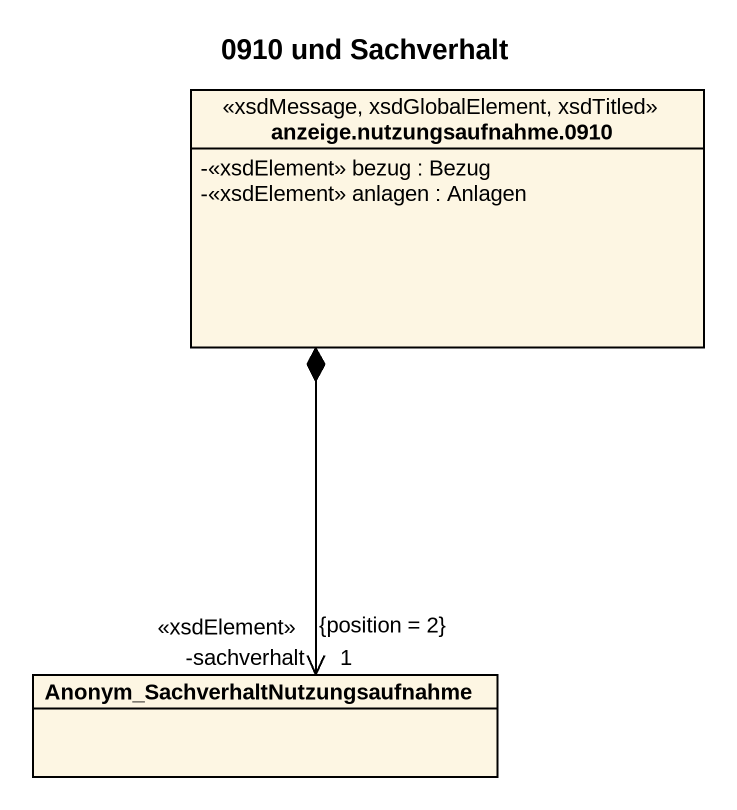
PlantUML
@startuml
title 0910 und Sachverhalt
hide circle
hide empty members
skinparam classAttributeIconSize 0
class "anzeige.nutzungsaufnahme.0910" as anzeige_nutzungsaufnahme <<xsdMessage, xsdGlobalElement, xsdTitled>> {
  -<<xsdElement>> bezug : Bezug
  -<<xsdElement>> anlagen : Anlagen
}
class "Anonym_SachverhaltNutzungsaufnahme" as Anonym_SachverhaltNutzungsau
anzeige_nutzungsaufnahme *--> "-sachverhalt\n<<xsdElement>>\n1\n{position = 2}" Anonym_SachverhaltNutzungsau
@enduml
